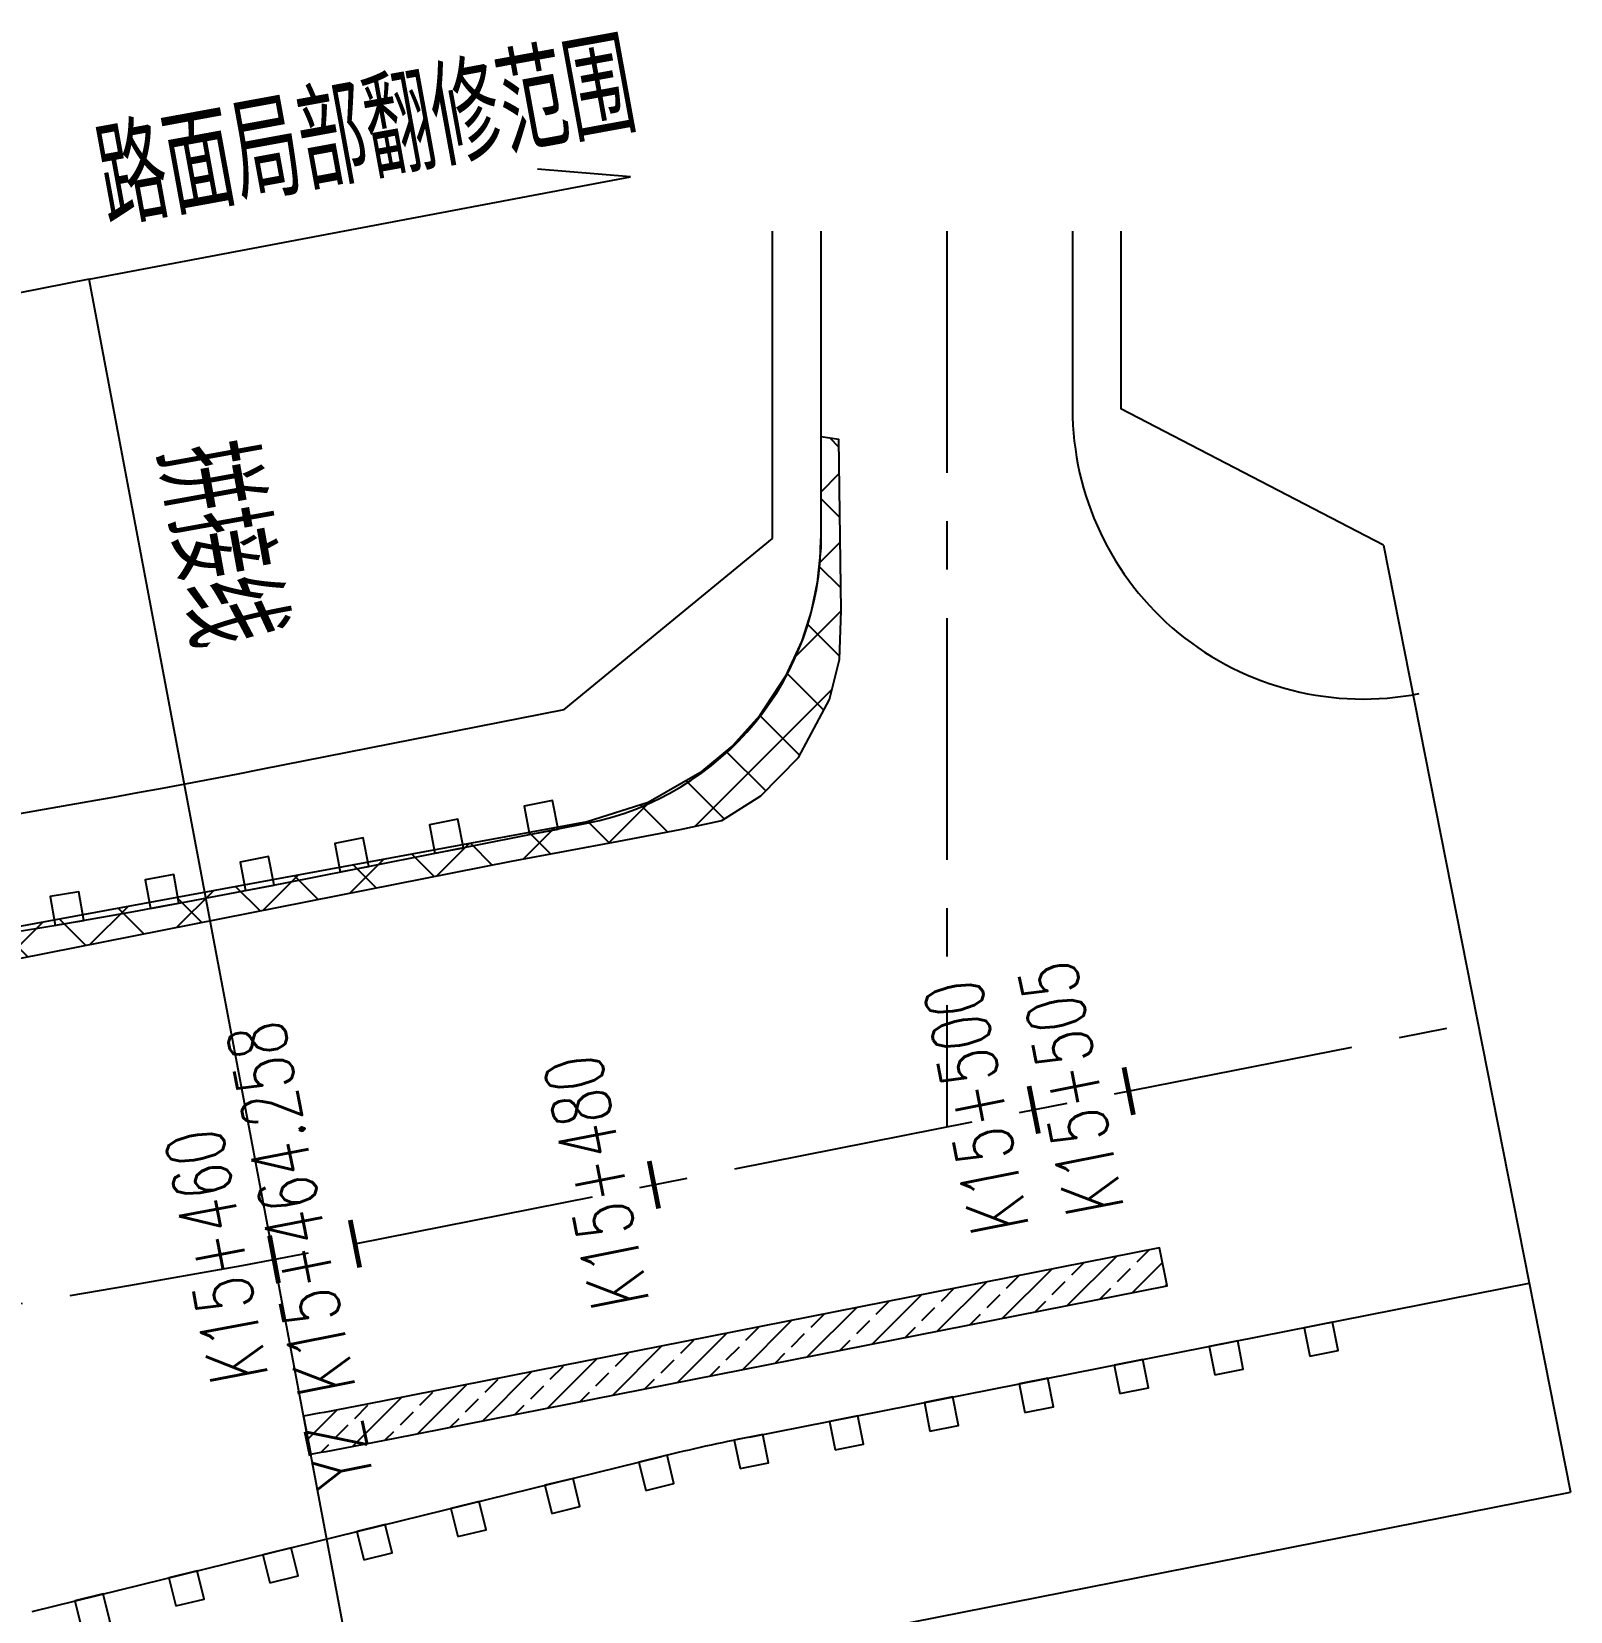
# Model space of a CAD drawing. Extents: x 113363 to 119694, y 18926 to 19620.
# Drawn here: x 119614.1 to 119693.6, y 19284 to 19365.6 of the extents above; entities that cross this region are included whole.
import ezdxf
from ezdxf.enums import TextEntityAlignment as Align

# ---------------------------------------------------------------- set-up
doc = ezdxf.new("R2010")
doc.units = 0
doc.linetypes.add('CENTER', pattern=[2, 1.25, -0.25, 0.25, -0.25])
doc.linetypes.add('CONTINOUS', pattern=[0])
for name, color, linetype in [('AXIS', 2, 'Continuous'), ('FW', 4, 'Continuous'), ('SGFW', 4, 'Continuous'), ('SZ-ZH-DIM', 7, 'Continuous'), ('人行道', 1, 'Continuous'), ('标注', 7, 'Continuous'), ('树池绿化', 3, 'Continuous'), ('立道牙', 5, 'Continuous'), ('路网新建立道牙', 5, 'Continuous'), ('道路修复区域', 2, 'Continuous')]:
    doc.layers.add(name, color=color, linetype=linetype)
doc.styles.add('hysztext', font='txtd.shx', dxfattribs={"width": 0.7, "bigfont": 'hztxt.shx'})
doc.styles.add('HZTXT', font='ROMANS', dxfattribs={"width": 0.75, "bigfont": 'HZTXT'})

# ---------------------------------------------------------------- blocks, each defined once
blk = doc.blocks.new('11')
at = {"layer": '树池绿化', "linetype": 'CONTINOUS'}
blk.add_lwpolyline([(0, 0), (1.5, 0), (1.5, 1.5), (0, 1.5)], close=True, dxfattribs=at)

msp = doc.modelspace()

# ---------------------------------------------------------------- hatches: boundary and pattern name
at = {"layer": '道路修复区域'}
h = msp.add_hatch(dxfattribs=at)
h.set_pattern_fill('NET', color=30, scale=0.8, angle=45, style=0)
edge = h.paths.add_edge_path()
edge.add_line((119604.251, 19317.027), (119604.412, 19315.937))
edge.add_line((119604.412, 19315.937), (119638.91, 19322.76))
edge.add_line((119638.91, 19322.76), (119644.457, 19323.804))
edge.add_line((119644.457, 19323.804), (119647.627, 19324.401))
edge.add_line((119647.627, 19324.401), (119649.781, 19324.871))
edge.add_line((119649.781, 19324.871), (119651.794, 19326.133))
edge.add_line((119651.794, 19326.133), (119653.74, 19328.124))
edge.add_line((119653.74, 19328.124), (119655.349, 19331.114))
edge.add_line((119655.349, 19331.114), (119655.857, 19333.187))
edge.add_line((119655.857, 19333.187), (119655.941, 19335.727))
edge.add_line((119655.941, 19335.727), (119655.829, 19344.553))
edge.add_line((119655.829, 19344.553), (119654.9, 19344.688))
edge.add_line((119654.9, 19344.688), (119654.89, 19338.96))
edge.add_line((119654.89, 19338.96), (119654.716, 19337.171))
edge.add_line((119654.716, 19337.171), (119654.399, 19335.666))
edge.add_line((119654.399, 19335.666), (119653.912, 19334.157))
edge.add_line((119653.912, 19334.157), (119653.069, 19332.33))
edge.add_line((119653.069, 19332.33), (119651.721, 19330.277))
edge.add_line((119651.721, 19330.277), (119650.343, 19328.744))
edge.add_line((119650.343, 19328.744), (119648.645, 19327.325))
edge.add_line((119648.645, 19327.325), (119645.98, 19325.799))
edge.add_line((119645.98, 19325.799), (119642.825, 19324.799))
edge.add_line((119642.825, 19324.799), (119604.157, 19317.67))
h = msp.add_hatch(dxfattribs=at)
h.set_pattern_fill('ANSI33', color=241, scale=0.3, style=0)
h.paths.add_polyline_path([(119632.429, 19294.898, -0.002129), (119628.179, 19294.078), (119628.55, 19292.113, 0.002129), (119632.816, 19292.936), (119672.787, 19300.826), (119672.4, 19302.788)])

# ---------------------------------------------------------------- linework, layer by layer
at = {"layer": 'AXIS', "color": 211, "linetype": 'CENTER', "ltscale": 10}
for p, q in [((119661.4, 19355.331), (119661.4, 19309.026)), ((119630.831, 19302.992), (119688.826, 19314.44)), ((119630.831, 19302.992), (119688.826, 19314.44))]:
    msp.add_line(p, q, dxfattribs=at)
msp.add_arc((119534, 19793.526), 500, 270.28596, 281.16658, dxfattribs=at)
msp.add_arc((119534, 19793.526), 500, 270.28596, 281.16658, dxfattribs=at)
at = {"layer": 'FW', "linetype": 'CONTINOUS'}
for p, q in [((119617.097, 19352.851), (119645.073, 19358.126)), ((119645.073, 19358.126), (119640.258, 19358.534)), ((119617.097, 19352.851), (119589.174, 19347.296)), ((119631.207, 19278.022), (119617.097, 19352.851))]:
    msp.add_line(p, q, dxfattribs=at)
at = {"layer": 'SZ-ZH-DIM'}
for points in [[(119670.56, 19312.108, 0.25, 0.25, 0), (119671.044, 19309.656, 0.25, 0.25, 0)], [(119665.655, 19311.14, 0.25, 0.25, 0), (119666.139, 19308.687, 0.25, 0.25, 0)], [(119646.033, 19307.267, 0.25, 0.25, 0), (119646.517, 19304.814, 0.25, 0.25, 0)], [(119630.589, 19304.218, 0.25, 0.25, 0), (119631.073, 19301.765, 0.25, 0.25, 0)], [(119626.419, 19303.413, 0.25, 0.25, 0), (119626.882, 19300.957, 0.25, 0.25, 0)]]:
    msp.add_lwpolyline(points, format="xyseb", dxfattribs=at)
at = {"layer": '人行道'}
for p, q in [((119652.4, 19339.438), (119652.4, 19355.331)), ((119670.4, 19355.331), (119670.4, 19346.143)), ((119625.989, 19327.518), (119641.643, 19330.608))]:
    msp.add_line(p, q, dxfattribs=at)
at = {"layer": '人行道', "ltscale": 10}
for p, q in [((119683.96, 19339.094), (119670.4, 19346.143)), ((119641.643, 19330.608), (119652.4, 19339.438)), ((119651.068, 19281.759), (119693.62, 19290.159))]:
    msp.add_line(p, q, dxfattribs=at)
at = {"layer": '人行道'}
msp.add_arc((119534, 19793.526), 475, 276.1553, 281.16658, dxfattribs=at)
at = {"layer": '标注', "linetype": 'CONTINOUS'}
msp.add_line((119683.96, 19339.094), (119693.62, 19290.159), dxfattribs=at)
at = {"layer": '立道牙', "ltscale": 10}
for p, q in [((119651.214, 19293), (119691.489, 19300.95)), ((119614.157, 19283.992), (119646.686, 19291.997))]:
    msp.add_line(p, q, dxfattribs=at)
for centre, radius, start, end in [((119682.9, 19346.143), 15, 180, 281.16658), ((119670.58, 19194.893), 100, 101.16658, 103.82382)]:
    msp.add_arc(centre, radius, start, end, dxfattribs=at)
at = {"layer": '路网新建立道牙'}
for p, q in [((119654.9, 19355.331), (119654.9, 19339.438)), ((119667.9, 19355.331), (119667.9, 19346.143)), ((119627.151, 19321.632), (119642.805, 19324.722))]:
    msp.add_line(p, q, dxfattribs=at)
msp.add_lwpolyline([(119545.732, 19312.669, 0.042651), (119627.151, 19321.632)], format="xyb", dxfattribs=at)
msp.add_arc((119639.9, 19339.438), 15, 281.16658, 0, dxfattribs=at)
at = {"layer": '道路修复区域', "color": 30}
msp.add_lwpolyline([(119604.412, 19315.937), (119638.91, 19322.76), (119644.457, 19323.804), (119647.627, 19324.401), (119649.781, 19324.871), (119651.794, 19326.133), (119653.74, 19328.124), (119655.349, 19331.114), (119655.857, 19333.187), (119655.941, 19335.727), (119655.829, 19344.553), (119654.9, 19344.688), (119654.89, 19338.96), (119654.716, 19337.171), (119654.399, 19335.666), (119653.912, 19334.157), (119653.069, 19332.33), (119651.721, 19330.277), (119650.343, 19328.744), (119648.645, 19327.325), (119645.98, 19325.799), (119642.825, 19324.799), (119604.157, 19317.67)], dxfattribs=at)
at = {"layer": '道路修复区域', "color": 241}
msp.add_lwpolyline([(119628.55, 19292.113, 0.002129), (119632.816, 19292.936), (119672.787, 19300.826), (119672.4, 19302.788), (119632.429, 19294.898, -0.002129), (119628.179, 19294.078)], format="xyb", close=True, dxfattribs=at)

# ---------------------------------------------------------------- block references
at = {"linetype": 'ByBlock'}
for p, rotation in [((119639.848, 19324.141), 10.9270638827323), ((119634.958, 19323.176), 10.9270638827323), ((119630.068, 19322.211), 10.9270638827323), ((119625.178, 19321.247), 10.9270638827323), ((119620.264, 19320.325), 10.3314736590804), ((119615.34, 19319.453), 9.73588343549339), ((119680.157, 19297.184), 11.1665832000675), ((119675.252, 19296.216), 11.1665832000675), ((119670.346, 19295.248), 11.1665832000675), ((119665.441, 19294.28), 11.1665832000675), ((119660.536, 19293.311), 11.1665832000675), ((119655.63, 19292.343), 11.1665832000675), ((119650.726, 19291.371), 11.62848343861845), ((119645.854, 19290.247), 13.82381597883369), ((119640.999, 19289.052), 13.82381597883369), ((119636.144, 19287.858), 13.82381597883369), ((119631.289, 19286.663), 13.82381597883369), ((119626.433, 19285.468), 13.82381597883369), ((119621.578, 19284.274), 13.82381597883369), ((119616.723, 19283.079), 13.82381597883369)]:
    msp.add_blockref('11', p, dxfattribs=dict(at, rotation=rotation))

# ---------------------------------------------------------------- texts
at = {"layer": 'SGFW', "linetype": 'Continuous', "style": 'HZTXT', "width": 0.7}
for s, rotation, p in [('路面局部翻修范围', 10.35971, (119618.079, 19355.464, 145)), ('拼接线', 280.24319, (119620.476, 19343.89, 145))]:
    msp.add_text(s, height=5, rotation=rotation, dxfattribs=at).set_placement(p)
at = {"layer": 'SZ-ZH-DIM', "style": 'hysztext', "width": 0.7}
for s, rotation, p in [(' K15+505', 101.16658, (119670.311, 19310.785)), (' K15+500', 101.16658, (119665.406, 19309.817)), ('YZ K15+464.258', 101.16658, (119630.34, 19302.895)), (' K15+480', 101.16658, (119645.785, 19305.944)), (' K15+460', 100.6787, (119626.159, 19302.092))]:
    msp.add_text(s, height=3, rotation=rotation, dxfattribs=at).set_placement(p, align=Align.BOTTOM_CENTER)

doc.saveas('drawing.dxf')
